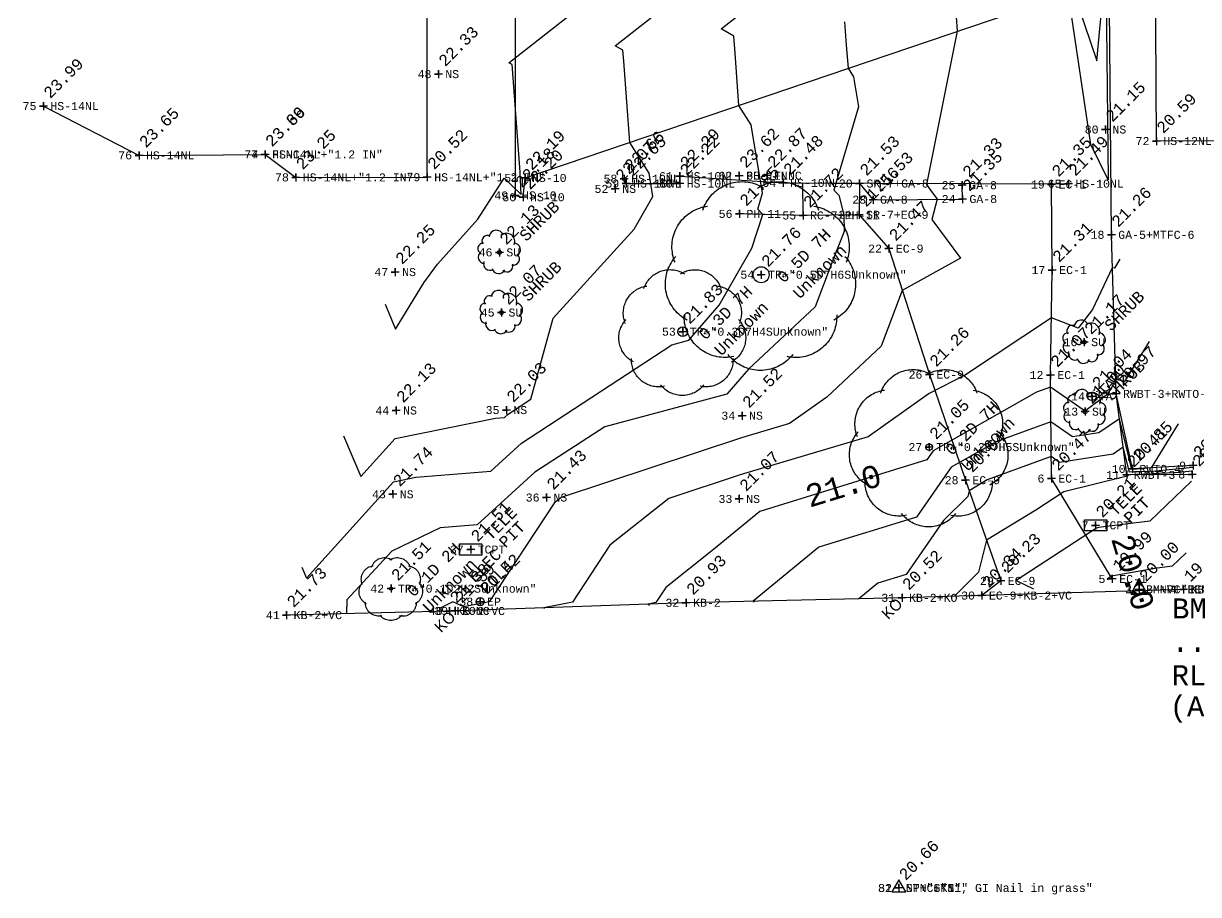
# Model space of a CAD drawing. Extents: x 473 to 674, y 500 to 672.
# Drawn here: x 472.66 to 509.36, y 499.8 to 526.99 of the extents above; entities that cross this region are included whole.
import ezdxf
from ezdxf.enums import TextEntityAlignment as Align

# ---------------------------------------------------------------- set-up
doc = ezdxf.new("R2010")
doc.units = 0
for name, color, linetype in [('1', 7, 'CONTINUOUS'), ('11', 7, 'CONTINUOUS'), ('18', 7, 'CONTINUOUS'), ('2', 7, 'CONTINUOUS'), ('3', 7, 'CONTINUOUS'), ('36', 7, 'CONTINUOUS'), ('37', 7, 'CONTINUOUS'), ('38', 7, 'CONTINUOUS'), ('4', 7, 'CONTINUOUS'), ('40', 7, 'CONTINUOUS'), ('41', 7, 'CONTINUOUS'), ('42', 7, 'CONTINUOUS'), ('46', 7, 'CONTINUOUS'), ('47', 7, 'CONTINUOUS'), ('5', 7, 'CONTINUOUS'), ('51', 7, 'CONTINUOUS'), ('52', 7, 'CONTINUOUS'), ('53', 7, 'CONTINUOUS'), ('55', 7, 'CONTINUOUS'), ('6', 7, 'CONTINUOUS'), ('60', 7, 'CONTINUOUS'), ('61', 7, 'CONTINUOUS')]:
    doc.layers.add(name, color=color, linetype=linetype)
doc.styles.add('MONOTXT', font='MONOTXT', dxfattribs={"height": 0.2})
doc.styles.add('txt', font='TXT', dxfattribs={"height": 0.2})

# ---------------------------------------------------------------- blocks, each defined once
blk = doc.blocks.new('STN')
at = {"layer": '4', "color": 7, "linetype": 'CONTINUOUS'}
blk.add_lwpolyline([(-0.223, -0.125), (0.223, -0.125), (0, 0.249)], close=True, dxfattribs=at)
blk.add_point((0, 0.019), dxfattribs=at)
blk = doc.blocks.new('*O15')
at = {"layer": '51', "color": 30, "linetype": 'CONTINUOUS'}
for p, q in [((-0.25, -0.244), (0, 0.245)), ((0.25, -0.244), (0, 0.245)), ((-0.25, -0.244), (0.25, -0.244)), ((-0.169, -0.192), (-0.168, -0.192))]:
    blk.add_line(p, q, dxfattribs=at)
for points in [[(0.001, 0.226), (0.103, 0.025), (0.055, 0.052), (-0.001, 0.063), (-0.045, 0.054), (-0.079, 0.042), (-0.109, 0.021), (-0.002, 0.226)], [(-0.001, 0.205), (0.085, 0.049), (0.05, 0.061), (0.013, 0.066), (-0.028, 0.059), (-0.05, 0.056), (-0.088, 0.046), (-0.075, 0.078), (-0.002, 0.204)], [(-0.002, 0.188), (0.068, 0.064), (0.041, 0.069), (0.002, 0.07), (-0.054, 0.062), (-0.075, 0.058), (-0.004, 0.187)], [(-0.002, 0.167), (0.05, 0.076), (-0.005, 0.078), (-0.056, 0.067), (-0.006, 0.168)], [(-0.004, 0.152), (0.037, 0.085), (-0.003, 0.085), (-0.041, 0.077), (-0.005, 0.149)], [(-0.001, 0.131), (0.017, 0.095), (-0.021, 0.091), (-0.003, 0.133)], [(-0.003, 0.116), (0.004, 0.107), (-0.005, 0.105), (-0.004, 0.114)], [(-0.069, -0.237), (-0.235, -0.236), (-0.157, -0.074), (-0.159, -0.12), (-0.145, -0.16), (-0.116, -0.203), (-0.068, -0.234)], [(-0.094, -0.23), (-0.219, -0.225), (-0.167, -0.107), (-0.162, -0.132), (-0.145, -0.169), (-0.129, -0.197), (-0.097, -0.228)], [(-0.119, -0.219), (-0.204, -0.215), (-0.171, -0.135), (-0.156, -0.168), (-0.121, -0.215)], [(-0.169, -0.156), (-0.189, -0.205), (-0.141, -0.213), (-0.168, -0.158)], [(-0.169, -0.178), (-0.175, -0.195), (-0.158, -0.202), (-0.168, -0.179)], [(0.155, -0.079), (0.235, -0.235), (0.062, -0.238), (0.107, -0.21), (0.146, -0.153), (0.158, -0.09)], [(0.217, -0.225), (0.092, -0.229), (0.12, -0.206), (0.153, -0.157), (0.158, -0.111), (0.218, -0.222)], [(0.201, -0.217), (0.116, -0.222), (0.135, -0.202), (0.149, -0.17), (0.164, -0.139), (0.206, -0.219)], [(0.166, -0.161), (0.189, -0.209), (0.141, -0.209), (0.163, -0.162)], [(0.165, -0.179), (0.175, -0.2), (0.153, -0.2), (0.162, -0.183)], [(0.166, -0.192), (0.168, -0.195), (0.163, -0.194), (0.164, -0.192)]]:
    blk.add_lwpolyline(points, dxfattribs=at)
blk.add_circle((0.001, -0.094), 0.15, dxfattribs=at)
blk = doc.blocks.new('*O16')
at = {"layer": '51', "color": 30, "linetype": 'CONTINUOUS', "style": 'MONOTXT'}
for s, p in [('BM ', (-2.447, 0.732)), ('RL ', (-2.46, -1.355))]:
    blk.add_text(s, height=0.625, dxfattribs=at).set_placement(p)
for tag in ['TAG00', 'TAG10', 'TAG20']:
    blk.add_attdef(tag, (0, 0), '', height=0.625, dxfattribs=at)
blk = doc.blocks.new('BMHT')
at = {"layer": '51', "color": 30, "linetype": 'CONTINUOUS'}
blk.add_blockref('*O15', (-0.001, 0.094), dxfattribs=at)
ref = blk.add_blockref('*O16', (3.479, -1.64), dxfattribs=at)
ref.add_attrib('TAG20', '.............', (1.019, -1.954), dxfattribs={"color": 30, "linetype": 'CONTINUOUS', "height": 0.625, "style": 'MONOTXT'})
at = {"layer": '51', "color": 30, "linetype": 'CONTINUOUS', "style": 'MONOTXT'}
blk.add_text('(ASSUMED)', height=0.625, dxfattribs=at).set_placement((0.958, -3.964))
blk = doc.blocks.new('TP')
at = {"layer": '53', "color": 5, "linetype": 'CONTINUOUS'}
blk.add_lwpolyline([(-0.35, 0.176), (0.349, 0.176), (0.349, -0.176), (-0.35, -0.176)], close=True, dxfattribs=at)
at = {"layer": '53', "color": 5, "linetype": 'CONTINUOUS', "style": 'MONOTXT'}
for s, p in [('TELE', (0.624, 0.262)), ('PIT', (1.09, 0.03))]:
    blk.add_text(s, height=0.35, rotation=45, dxfattribs=at).set_placement(p)
blk = doc.blocks.new('*O19')
at = {"layer": '18', "color": 3, "linetype": 'CONTINUOUS'}
blk.add_circle((0.008733, -0.014351), 0.06, dxfattribs=at)
for centre, radius, start, end in [((-0.358447, 0.33607), 0.177891, 63.138222, 208.481331), ((-0.089058, 0.455001), 0.223949, 18.5271, 174.594381), ((0.224454, 0.316643), 0.265509, 337.829442, 129.073458), ((-0.499977, 0.108022), 0.16679, 84.886172, 246.468386), ((0.455563, 0.066152), 0.212249, 297.993031, 89.448886), ((-0.462107, -0.16199), 0.192737, 128.406394, 271.990853), ((-0.282029, -0.364834), 0.20853, 162.463739, 299.943144), ((0.441369, -0.217673), 0.194678, 257.957975, 48.796522), ((-0.013806, -0.466964), 0.209392, 194.933031, 334.409214), ((0.242599, -0.433082), 0.191464, 229.476608, 15.547208)]:
    blk.add_arc(centre, radius, start, end, dxfattribs=at)
blk = doc.blocks.new('SU')
at = {"layer": '18', "color": 3, "linetype": 'CONTINUOUS'}
blk.add_blockref('*O19', (-0.009, 0.014), dxfattribs=at)
at = {"layer": '46', "color": 3, "linetype": 'CONTINUOUS', "style": 'MONOTXT'}
blk.add_text('SHRUB', height=0.35, rotation=45, dxfattribs=at).set_placement((0.714256, 0.443744), align=Align.MIDDLE_LEFT)
blk = doc.blocks.new('TAP')
at = {"layer": '52', "color": 54, "linetype": 'CONTINUOUS'}
blk.add_circle((-0.000122, 0.000291), 0.13248, dxfattribs=at)
at = {"layer": '52', "color": 54, "linetype": 'CONTINUOUS', "style": 'MONOTXT'}
blk.add_text('TAP', height=0.32, rotation=47.666419, dxfattribs=at).set_placement((0.271722, 0.083751), align=Align.MIDDLE_LEFT)
blk = doc.blocks.new('TREE')
at = {"layer": '11', "color": 7, "linetype": 'CONTINUOUS'}
for points in [[(-0.30376, 0.336038, -0.050663), (-0.286511, 0.375565, -0.050652), (-0.261664, 0.41082, -0.050649), (-0.230236, 0.440361, -0.050655), (-0.193512, 0.462979, -0.050667), (-0.152996, 0.477748, -0.050685), (-0.110344, 0.484064, -0.050705), (-0.067302, 0.481669, -0.050724), (-0.025632, 0.470661, -0.05074), (0.012963, 0.45149, -0.05074)], [(-0.018469, 0.451129, -0.050659), (0.020141, 0.470347, -0.050675), (0.06182, 0.481405, -0.050694), (0.104864, 0.483852, -0.050714), (0.14751, 0.477587, -0.050732), (0.188015, 0.462867, -0.050744), (0.224721, 0.440294, -0.05075), (0.256126, 0.410791, -0.050747), (0.280945, 0.375566, -0.050736), (0.298163, 0.33606, -0.050736)], [(-0.448509, 0.064566, -0.050727), (-0.460692, 0.105907, -0.050708), (-0.464304, 0.148863, -0.050688), (-0.459197, 0.191675, -0.050669), (-0.44558, 0.232592, -0.050656), (-0.42401, 0.26994, -0.05065), (-0.395369, 0.302191, -0.050651), (-0.36083, 0.328024, -0.050661), (-0.321806, 0.346384, -0.050677), (-0.279893, 0.356519, -0.050677)], [(0.273873, 0.355987, -0.050722), (0.315777, 0.345903, -0.050738), (0.354787, 0.32759, -0.050748), (0.389305, 0.301798, -0.05075), (0.41792, 0.269582, -0.050743), (0.439461, 0.23226, -0.05073), (0.453046, 0.19136, -0.050711), (0.458119, 0.148553, -0.050691), (0.454473, 0.105594, -0.050672), (0.442258, 0.064238, -0.050672)], [(-0.384987, -0.236263, -0.050746), (-0.420901, -0.212451, -0.05075), (-0.451282, -0.181894, -0.050746), (-0.474886, -0.145843, -0.050734), (-0.490746, -0.105772, -0.050717), (-0.498216, -0.063321, -0.050697), (-0.496988, -0.020226, -0.050677), (-0.487113, 0.021748, -0.050661), (-0.468995, 0.060885, -0.050651), (-0.443376, 0.095583, -0.050651)], [(0.436475, 0.095129, -0.050748), (0.462067, 0.060462, -0.050738), (0.480154, 0.021347, -0.050722), (0.489996, -0.020616, -0.050702), (0.49119, -0.063709, -0.050682), (0.483687, -0.106169, -0.050665), (0.467794, -0.146259, -0.050653), (0.444162, -0.182339, -0.050649), (0.413757, -0.212932, -0.050653), (0.377824, -0.236787, -0.050653)], [(-0.142916, -0.425687, -0.050688), (-0.185757, -0.430546, -0.050708), (-0.228691, -0.426687, -0.050727), (-0.269961, -0.414265, -0.050742), (-0.307879, -0.393789, -0.050749), (-0.340892, -0.366098, -0.050749), (-0.367651, -0.332325, -0.05074), (-0.387061, -0.29385, -0.050725), (-0.398327, -0.252248, -0.050706), (-0.400988, -0.209223, -0.050706)], [(0.393255, -0.209386, -0.050693), (0.39056, -0.252415, -0.050674), (0.379261, -0.29403, -0.050659), (0.359821, -0.332528, -0.050651), (0.333035, -0.366335, -0.05065), (0.299999, -0.394065, -0.050657), (0.262065, -0.414587, -0.050672), (0.220786, -0.427058, -0.05069), (0.177849, -0.43097, -0.050711), (0.135012, -0.426162, -0.050711)], [(0.164435, -0.415072, -0.050649), (0.134714, -0.446329, -0.050652), (0.099316, -0.470972, -0.050663), (0.05969, -0.487993, -0.05068), (0.017458, -0.496694, -0.050699), (-0.025653, -0.49672, -0.050719), (-0.067878, -0.48807, -0.050736), (-0.10749, -0.471097, -0.050747), (-0.142868, -0.446497, -0.05075), (-0.172565, -0.415276, -0.05075)]]:
    blk.add_lwpolyline(points, format="xyb", dxfattribs=at)
blk = doc.blocks.new('KO')
at = {"layer": '41', "color": 7, "linetype": 'CONTINUOUS', "style": 'txt'}
blk.add_text('KO', height=0.35, rotation=45, dxfattribs=at).set_placement((-0.553744, -0.576256), align=Align.MIDDLE_LEFT)
blk = doc.blocks.new('EP')
at = {"layer": '55', "color": 2, "linetype": 'CONTINUOUS'}
blk.add_circle((-0.000471, 0.000336), 0.128, dxfattribs=at)
at = {"layer": '55', "color": 2, "linetype": 'CONTINUOUS', "style": 'MONOTXT'}
for s, p in [('ELEC', (-0.163, 0.581)), ('POLE', (0.199, 0.218))]:
    blk.add_text(s, height=0.35, rotation=45, dxfattribs=at).set_placement(p)

msp = doc.modelspace()

# ---------------------------------------------------------------- linework, layer by layer
at = {"layer": '2', "color": 3, "linetype": 'CONTINUOUS'}
for points in [[(485.742, 525.406), (485.492, 525.406), (485.617, 525.406), (485.617, 525.531), (485.617, 525.281)], [(506.581, 523.676), (506.331, 523.676), (506.456, 523.676), (506.456, 523.801), (506.456, 523.551)], [(488.45, 522.164), (488.2, 522.164), (488.325, 522.164), (488.325, 522.289), (488.325, 522.039)], [(491.269, 521.823), (491.019, 521.823), (491.144, 521.823), (491.144, 521.948), (491.144, 521.698)], [(498.9, 521.991), (498.65, 521.991), (498.775, 521.991), (498.775, 522.116), (498.775, 521.866)], [(502.109, 521.938), (501.859, 521.938), (501.984, 521.938), (501.984, 522.063), (501.984, 521.813)], [(504.899, 521.96), (504.649, 521.96), (504.774, 521.96), (504.774, 522.085), (504.774, 521.835)], [(488.139, 521.619), (487.889, 521.619), (488.014, 521.619), (488.014, 521.744), (488.014, 521.494)], [(488.389, 521.562), (488.139, 521.562), (488.264, 521.562), (488.264, 521.687), (488.264, 521.437)], [(499.32, 521.486), (499.07, 521.486), (499.195, 521.486), (499.195, 521.611), (499.195, 521.361)], [(502.113, 521.506), (501.863, 521.506), (501.988, 521.506), (501.988, 521.631), (501.988, 521.381)], [(495.147, 521.043), (494.897, 521.043), (495.022, 521.043), (495.022, 521.168), (495.022, 520.918)], [(497.135, 520.994), (496.885, 520.994), (497.01, 520.994), (497.01, 521.119), (497.01, 520.869)], [(498.888, 521.015), (498.638, 521.015), (498.763, 521.015), (498.763, 521.14), (498.763, 520.89)], [(506.764, 520.389), (506.514, 520.389), (506.639, 520.389), (506.639, 520.514), (506.639, 520.264)], [(487.648, 519.841), (487.398, 519.841), (487.523, 519.841), (487.523, 519.966), (487.523, 519.716)], [(499.815, 519.958), (499.565, 519.958), (499.69, 519.958), (499.69, 520.083), (499.69, 519.833)], [(504.918, 519.289), (504.668, 519.289), (504.793, 519.289), (504.793, 519.414), (504.793, 519.164)], [(484.394, 519.227), (484.144, 519.227), (484.269, 519.227), (484.269, 519.352), (484.269, 519.102)], [(495.825, 519.144), (495.575, 519.144), (495.7, 519.144), (495.7, 519.269), (495.7, 519.019)], [(487.716, 517.962), (487.466, 517.962), (487.591, 517.962), (487.591, 518.087), (487.591, 517.837)], [(493.376, 517.365), (493.126, 517.365), (493.251, 517.365), (493.251, 517.49), (493.251, 517.24)], [(505.919, 517.038), (505.669, 517.038), (505.794, 517.038), (505.794, 517.163), (505.794, 516.913)], [(501.079, 516.025), (500.829, 516.025), (500.954, 516.025), (500.954, 516.15), (500.954, 515.9)], [(504.859, 516.013), (504.609, 516.013), (504.734, 516.013), (504.734, 516.138), (504.734, 515.888)], [(506.156, 515.345), (505.906, 515.345), (506.031, 515.345), (506.031, 515.47), (506.031, 515.22)], [(506.911, 515.424), (506.661, 515.424), (506.786, 515.424), (506.786, 515.549), (506.786, 515.299)], [(484.424, 514.905), (484.174, 514.905), (484.299, 514.905), (484.299, 515.03), (484.299, 514.78)], [(487.867, 514.918), (487.617, 514.918), (487.742, 514.918), (487.742, 515.043), (487.742, 514.793)], [(505.943, 514.869), (505.693, 514.869), (505.818, 514.869), (505.818, 514.994), (505.818, 514.744)], [(495.231, 514.743), (494.981, 514.743), (495.106, 514.743), (495.106, 514.868), (495.106, 514.618)], [(501.076, 513.761), (500.826, 513.761), (500.951, 513.761), (500.951, 513.886), (500.951, 513.636)], [(507.426, 513.082), (507.176, 513.082), (507.301, 513.082), (507.301, 513.207), (507.301, 512.957)], [(509.315, 513.183), (509.065, 513.183), (509.19, 513.183), (509.19, 513.308), (509.19, 513.058)], [(502.207, 512.729), (501.957, 512.729), (502.082, 512.729), (502.082, 512.854), (502.082, 512.604)], [(504.89, 512.78), (504.64, 512.78), (504.765, 512.78), (504.765, 512.905), (504.765, 512.655)], [(507.247, 512.894), (506.997, 512.894), (507.122, 512.894), (507.122, 513.019), (507.122, 512.769)], [(509.288, 512.908), (509.038, 512.908), (509.163, 512.908), (509.163, 513.033), (509.163, 512.783)], [(484.32, 512.289), (484.07, 512.289), (484.195, 512.289), (484.195, 512.414), (484.195, 512.164)], [(489.12, 512.188), (488.87, 512.188), (488.995, 512.188), (488.995, 512.313), (488.995, 512.063)], [(495.142, 512.143), (494.892, 512.143), (495.017, 512.143), (495.017, 512.268), (495.017, 512.018)], [(506.271, 511.32), (506.021, 511.32), (506.146, 511.32), (506.146, 511.445), (506.146, 511.195)], [(486.752, 510.564), (486.502, 510.564), (486.627, 510.564), (486.627, 510.689), (486.627, 510.439)], [(484.263, 509.344), (484.013, 509.344), (484.138, 509.344), (484.138, 509.469), (484.138, 509.219)], [(503.309, 509.586), (503.059, 509.586), (503.184, 509.586), (503.184, 509.711), (503.184, 509.461)], [(506.794, 509.646), (506.544, 509.646), (506.669, 509.646), (506.669, 509.771), (506.669, 509.521)], [(500.226, 509.057), (499.976, 509.057), (500.101, 509.057), (500.101, 509.182), (500.101, 508.932)], [(502.721, 509.128), (502.471, 509.128), (502.596, 509.128), (502.596, 509.253), (502.596, 509.003)], [(509.019, 509.317), (508.769, 509.317), (508.894, 509.317), (508.894, 509.442), (508.894, 509.192)], [(486.094, 508.645), (485.844, 508.645), (485.969, 508.645), (485.969, 508.77), (485.969, 508.52)], [(487.047, 508.935), (486.797, 508.935), (486.922, 508.935), (486.922, 509.06), (486.922, 508.81)], [(493.483, 508.903), (493.233, 508.903), (493.358, 508.903), (493.358, 509.028), (493.358, 508.778)], [(481.003, 508.517), (480.753, 508.517), (480.878, 508.517), (480.878, 508.642), (480.878, 508.392)], [(500.125, 500), (499.875, 500), (500, 500), (500, 500.125), (500, 499.875)]]:
    msp.add_lwpolyline(points, dxfattribs=at)
at = {"layer": '3', "color": 7, "linetype": 'CONTINUOUS'}
for points in [[(480.33, 522.899), (480.08, 522.899), (480.205, 522.899), (480.205, 523.024), (480.205, 522.774)], [(496.012, 522.236), (495.762, 522.236), (495.887, 522.236), (495.887, 522.361), (495.887, 522.111)], [(507.629, 509.321), (507.379, 509.321), (507.504, 509.321), (507.504, 509.446), (507.504, 509.196)], [(486.263, 508.648), (486.013, 508.648), (486.138, 508.648), (486.138, 508.773), (486.138, 508.523)], [(500.125, 500), (499.875, 500), (500, 500), (500, 500.125), (500, 499.875)]]:
    msp.add_lwpolyline(points, dxfattribs=at)
at = {"layer": '37', "color": 6, "linetype": 'CONTINUOUS'}
for points in [[(506.669, 509.646), (504.765, 512.78), (504.734, 516.013), (504.793, 519.289), (504.774, 521.96)], [(498.763, 521.015), (499.69, 519.958), (500.954, 516.025), (502.082, 512.729), (503.184, 509.586), (502.596, 509.128)]]:
    msp.add_lwpolyline(points, dxfattribs=at)
at = {"layer": '38', "color": 7, "linetype": 'CONTINUOUS'}
for points in [[(488.014, 521.619), (488.264, 521.562), (488.325, 522.164), (505.383, 527.954), (501.873, 528.009), (498.096, 531.03), (494.832, 531.066), (494.717, 536.325), (488.007, 536.225), (488.014, 521.619)], [(526.3, 527.399), (515.048, 524.547), (512.21, 523.328), (508.046, 523.316), (507.98, 535.967)], [(473.279, 524.408), (476.266, 522.87), (480.205, 522.898), (481.164, 522.182), (485.271, 522.187), (485.263, 534.718)], [(491.424, 522.14), (491.485, 521.99), (493.155, 521.988), (493.157, 522.222), (496.386, 522.01), (505.298, 521.984)]]:
    msp.add_lwpolyline(points, dxfattribs=at)
at = {"layer": '4', "color": 7, "linetype": 'CONTINUOUS'}
for points in [[(473.404, 524.408), (473.154, 524.408), (473.279, 524.408), (473.279, 524.533), (473.279, 524.283)], [(508.171, 523.316), (507.921, 523.316), (508.046, 523.316), (508.046, 523.441), (508.046, 523.191)], [(476.391, 522.87), (476.141, 522.87), (476.266, 522.87), (476.266, 522.995), (476.266, 522.745)], [(480.33, 522.898), (480.08, 522.898), (480.205, 522.898), (480.205, 523.023), (480.205, 522.773)], [(481.289, 522.182), (481.039, 522.182), (481.164, 522.182), (481.164, 522.307), (481.164, 522.057)], [(485.396, 522.187), (485.146, 522.187), (485.271, 522.187), (485.271, 522.312), (485.271, 522.062)], [(493.282, 522.222), (493.032, 522.222), (493.157, 522.222), (493.157, 522.347), (493.157, 522.097)], [(495.137, 522.232), (494.887, 522.232), (495.012, 522.232), (495.012, 522.357), (495.012, 522.107)], [(491.549, 522.14), (491.299, 522.14), (491.424, 522.14), (491.424, 522.265), (491.424, 522.015)], [(491.61, 521.99), (491.36, 521.99), (491.485, 521.99), (491.485, 522.115), (491.485, 521.865)], [(493.28, 521.988), (493.03, 521.988), (493.155, 521.988), (493.155, 522.113), (493.155, 521.863)], [(496.511, 522.01), (496.261, 522.01), (496.386, 522.01), (496.386, 522.135), (496.386, 521.885)], [(505.423, 521.984), (505.173, 521.984), (505.298, 521.984), (505.298, 522.109), (505.298, 521.859)]]:
    msp.add_lwpolyline(points, dxfattribs=at)
at = {"layer": '40', "color": 4, "linetype": 'CONTINUOUS'}
msp.add_line((497.01, 520.994), (495.022, 521.043), dxfattribs=at)
msp.add_lwpolyline([(498.775, 521.991), (498.763, 521.015), (497.01, 520.994), (496.998, 522.012), (498.775, 521.991)], dxfattribs=at)
at = {"layer": '42', "color": 3, "linetype": 'CONTINUOUS'}
msp.add_lwpolyline([(506.639, 520.389), (506.394, 548.858), (504.714, 548.806)], dxfattribs=at)
at = {"layer": '42', "color": 7, "linetype": 'CONTINUOUS'}
for points in [[(509.163, 512.908), (507.122, 512.894), (506.786, 515.424)], [(509.19, 513.183), (507.301, 513.082), (506.786, 515.424)]]:
    msp.add_lwpolyline(points, dxfattribs=at)
at = {"layer": '46', "color": 3, "linetype": 'CONTINUOUS'}
msp.add_line((506.786, 515.424), (506.639, 520.389), dxfattribs=at)
msp.add_lwpolyline([(498.775, 521.991), (499.195, 521.486), (501.988, 521.506), (501.984, 521.938)], dxfattribs=at)
at = {"layer": '46', "color": 204, "linetype": 'CONTINUOUS'}
for centre, radius in [((495.7, 519.144), 0.25), ((493.251, 517.365), 0.15), ((500.951, 513.761), 0.1), ((484.138, 509.344), 0.05)]:
    msp.add_circle(centre, radius, dxfattribs=at)
at = {"layer": '47', "color": 6, "linetype": 'CONTINUOUS'}
msp.add_lwpolyline([(508.894, 509.317), (502.596, 509.128), (500.101, 509.057), (493.358, 508.903), (485.969, 508.645), (480.878, 508.517)], dxfattribs=at)
at = {"layer": '60', "color": 5, "linetype": 'CONTINUOUS'}
for points in [[(481.352, 510.015), (481.498, 509.674), (484.211, 512.681), (484.917, 512.825), (487.254, 513.014), (488.216, 513.886), (492.915, 516.956), (493.441, 517.096), (494.387, 518.19), (495.405, 519.971), (495.756, 521.025), (495.592, 521.187), (495.741, 521.689), (495.39, 523.818), (495.005, 524.431), (494.883, 526.06), (494.842, 526.595), (494.449, 526.82), (498.951, 530.346)], [(505.227, 527.934), (505.187, 527.957), (505.41, 528.095), (506.181, 525.817), (506.462, 528.809), (506.543, 522.105), (506, 523.21), (505.347, 527.604), (505.161, 527.562), (505.209, 527.797), (505.23, 527.902), (505.227, 527.934)], [(501.766, 527.488), (501.821, 526.745), (501.333, 524.3), (500.862, 521.958), (500.994, 521.778), (501.197, 521.5), (501.035, 520.865), (501.93, 519.665), (500.109, 518.654), (499.454, 516.916), (497.754, 515.324), (496.583, 514.495), (495.082, 514.051), (489.449, 512.186), (489.231, 512.012), (487.208, 508.934), (486.411, 508.779), (486.067, 508.932), (485.693, 508.75), (485.689, 508.638)], [(483.951, 518.222), (484.281, 517.447), (485.163, 518.886), (485.587, 519.476), (486.854, 520.878), (487.674, 522.156), (488.206, 521.647), (488.171, 522.348), (487.929, 525.569), (487.919, 525.703), (487.821, 525.759), (489.746, 527.267)], [(498.304, 527.041), (498.359, 526.306), (498.413, 525.588), (498.583, 525.318), (498.737, 524.381), (497.967, 521.788), (498.13, 521.627), (498.287, 521.009), (498.296, 520.498), (497.935, 519.601), (497.386, 518.144), (495.302, 516.192), (494.63, 515.415), (490.813, 514.4), (488.634, 512.976), (486.825, 511.336), (485.671, 511.243), (484.161, 510.51), (482.76, 508.994), (482.747, 508.564)], [(506.907, 519.631), (506.734, 519.345), (506.669, 519.361), (506.052, 518.063), (505.6, 517.475), (504.766, 517.802), (502.078, 516.022), (500.953, 515.433), (499.044, 514.082), (495.043, 512.898), (492.813, 512.16), (490.976, 510.697), (489.808, 508.921), (488.915, 508.748), (488.933, 508.731)], [(508.726, 514.493), (507.888, 513.113), (507.438, 513.069), (507.282, 513.062), (506.889, 514.649), (506.251, 514.213), (505.423, 514.085), (504.748, 514.549), (503.057, 513.936), (501.64, 513.132), (500.556, 511.575), (497.499, 510.636), (495.452, 508.951), (495.483, 508.922)], [(509.184, 513.127), (508.032, 513.014), (507.201, 512.977), (507.007, 513.758), (506.693, 513.543), (505.019, 513.285), (504.758, 513.464), (502.765, 512.742), (502.198, 512.399), (502.154, 512.221), (501.401, 511.466), (500.233, 509.789), (499.344, 509.516), (498.749, 509.026), (498.758, 509.018)], [(509.173, 513.012), (508.625, 512.958), (507.187, 512.894), (507.143, 512.852), (507.092, 512.846), (505.154, 512.37), (504.278, 511.796), (502.737, 510.862), (502.492, 509.86), (501.737, 509.104)], [(509.147, 512.696), (507.839, 511.446), (506.242, 511.25), (506.172, 511.237), (503.668, 509.594), (504.207, 509.333)]]:
    msp.add_lwpolyline(points, dxfattribs=at)
at = {"layer": '60', "color": 1, "linetype": 'CONTINUOUS'}
for points in [[(482.651, 514.118), (483.195, 512.844), (484.264, 514.029), (487.406, 514.669), (487.684, 514.691), (487.798, 514.795), (488.505, 515.257), (489.205, 517.792), (491.738, 520.566), (492.318, 521.587), (492.198, 522.318), (491.597, 523.275), (491.406, 525.815), (491.381, 526.149), (491.135, 526.29), (495.954, 530.065)], [(507.817, 517.062), (507.054, 515.807), (506.773, 515.877), (506.657, 515.634), (506.497, 515.394), (505.837, 514.91), (505.759, 514.931), (504.738, 515.633), (504.299, 515.475), (501.078, 513.646), (500.878, 513.36), (495.654, 511.757), (494.211, 510.569), (492.721, 509.383), (492.409, 508.908), (492.17, 508.862), (492.208, 508.827)], [(508.98, 510.466), (508.535, 510.041), (507.993, 509.974), (506.643, 509.729), (506.513, 509.643), (506.541, 509.63)]]:
    msp.add_lwpolyline(points, dxfattribs=at)

# ---------------------------------------------------------------- block references
at = {"layer": '18', "color": 3, "linetype": 'CONTINUOUS'}
for p in [(487.523, 519.841), (487.591, 517.962), (505.794, 517.038), (505.818, 514.869)]:
    msp.add_blockref('SU', p, dxfattribs=at)
at = {"layer": '4', "color": 7, "linetype": 'CONTINUOUS'}
msp.add_blockref('STN', (500, 500), dxfattribs=at)
msp.add_blockref('STN', (500, 500), dxfattribs=at)
at = {"layer": '41', "color": 7, "linetype": 'CONTINUOUS'}
for p in [(500.101, 509.057), (486.138, 508.648)]:
    msp.add_blockref('KO', p, dxfattribs=at)
at = {"layer": '46', "color": 7, "linetype": 'CONTINUOUS'}
for p, xscale, yscale in [((495.7, 519.144), 6, 6), ((493.251, 517.365), 4, 4), ((500.951, 513.761), 5, 5), ((484.138, 509.344), 2, 2)]:
    msp.add_blockref('TREE', p, dxfattribs=dict(at, xscale=xscale, yscale=yscale))
at = {"layer": '51', "color": 7, "linetype": 'CONTINUOUS'}
for p in [(507.504, 509.323), (507.504, 509.321)]:
    msp.add_blockref('BMHT', p, dxfattribs=at)
at = {"layer": '52', "color": 54, "linetype": 'CONTINUOUS'}
msp.add_blockref('TAP', (506.031, 515.345), dxfattribs=at)
at = {"layer": '53', "color": 5, "linetype": 'CONTINUOUS'}
for p in [(506.146, 511.32), (486.627, 510.564)]:
    msp.add_blockref('TP', p, dxfattribs=at)
at = {"layer": '55', "color": 2, "linetype": 'CONTINUOUS'}
msp.add_blockref('EP', (486.922, 508.935), dxfattribs=at)

# ---------------------------------------------------------------- texts
at = {"layer": '1', "color": 3, "linetype": 'CONTINUOUS', "style": 'MONOTXT'}
for s, p in [(' 22.33  ', (485.617, 525.406)), (' 21.15  ', (506.456, 523.676)), (' 22.19  ', (488.325, 522.164)), (' 21.53  ', (498.775, 521.991)), (' 21.33  ', (501.984, 521.938)), (' 21.35  ', (504.774, 521.96)), (' 22.18  ', (488.014, 521.619)), (' 22.20  ', (488.264, 521.562)), (' 22.07  ', (491.144, 521.823)), (' 21.53  ', (499.195, 521.486)), (' 21.35  ', (501.988, 521.506)), (' 21.85  ', (495.022, 521.043)), (' 21.72  ', (497.01, 520.994)), (' 21.56  ', (498.763, 521.015)), (' 21.26  ', (506.639, 520.389)), (' 22.13  ', (487.523, 519.841)), (' 21.47  ', (499.69, 519.958)), (' 22.25  ', (484.269, 519.227)), (' 21.76  ', (495.7, 519.144)), (' 21.31  ', (504.793, 519.289)), (' 22.07  ', (487.591, 517.962)), (' 21.83  ', (493.251, 517.365)), (' 21.17  ', (505.794, 517.038)), (' 21.26  ', (500.954, 516.025)), (' 21.07  ', (504.734, 516.013)), (' 21.04  ', (506.031, 515.345)), (' 20.97  ', (506.786, 515.424)), (' 22.13  ', (484.299, 514.905)), (' 22.03  ', (487.742, 514.918)), (' 21.52  ', (495.106, 514.743)), (' 21.00  ', (505.818, 514.869)), (' 21.05  ', (500.951, 513.761)), (' 20.70  ', (509.19, 513.183)), (' 20.47  ', (504.765, 512.78)), (' 20.41  ', (507.122, 512.894)), (' 20.85  ', (507.301, 513.082)), (' 20.22  ', (509.163, 512.908)), (' 20.64  ', (502.082, 512.729)), (' 21.74  ', (484.195, 512.289)), (' 21.43  ', (488.995, 512.188)), (' 21.07  ', (495.017, 512.143)), (' 20.21  ', (506.146, 511.32)), (' 21.51  ', (486.627, 510.564)), (' 20.23  ', (503.184, 509.586)), (' 19.99  ', (506.669, 509.646)), (' 21.51  ', (484.138, 509.344)), (' 20.34  ', (502.596, 509.128)), (' 19.90  ', (508.894, 509.317)), (' 21.42  ', (486.922, 508.935)), (' 20.93  ', (493.358, 508.903)), (' 20.52  ', (500.101, 509.057)), (' 21.73  ', (480.878, 508.517)), (' 21.38  ', (485.969, 508.645)), (' 20.66  ', (500, 500))]:
    msp.add_text(s, height=0.35, rotation=45, dxfattribs=at).set_placement(p)
at = {"layer": '3', "color": 7, "linetype": 'CONTINUOUS', "style": 'MONOTXT'}
for s, p in [(' 23.69  ', (480.205, 522.899)), (' 22.87  ', (495.887, 522.236)), (' 20.00  ', (507.504, 509.321)), (' 21.39  ', (486.138, 508.648)), (' 20.66  ', (500, 500))]:
    msp.add_text(s, height=0.35, rotation=45, dxfattribs=at).set_placement(p)
at = {"layer": '36', "color": 3, "linetype": 'CONTINUOUS', "style": 'MONOTXT'}
for s, p in [(' 0.5D 7H ', (496.194, 518.649)), (' Unknown', (496.689, 518.154)), (' 0.3D 7H ', (493.745, 516.87)), (' Unknown', (494.24, 516.375)), (' 0.2D 7H ', (501.445, 513.267)), (' Unknown', (501.94, 512.772)), (' 0.1D 2H ', (484.632, 508.849)), (' Unknown', (485.127, 508.354))]:
    msp.add_text(s, height=0.35, rotation=45, dxfattribs=at).set_placement(p)
at = {"layer": '4', "color": 7, "linetype": 'CONTINUOUS', "style": 'MONOTXT'}
for s, p in [(' 23.99  ', (473.279, 524.408)), (' 20.59  ', (508.046, 523.316)), (' 23.65  ', (476.266, 522.87)), (' 23.36  ', (480.205, 522.898)), (' 23.25  ', (481.164, 522.182)), (' 20.52  ', (485.271, 522.187)), (' 22.66  ', (491.424, 522.14)), (' 22.65  ', (491.485, 521.99)), (' 22.22  ', (493.155, 521.988)), (' 22.29  ', (493.157, 522.222)), (' 23.62  ', (495.012, 522.232)), (' 21.48  ', (496.386, 522.01)), (' 21.49  ', (505.298, 521.984))]:
    msp.add_text(s, height=0.35, rotation=45, dxfattribs=at).set_placement(p)
at = {"layer": '5', "color": 1, "linetype": 'CONTINUOUS', "style": 'MONOTXT'}
for s, p in [(' NS', (485.617, 525.406)), (' HS-14NL', (473.279, 524.408)), (' NS', (506.456, 523.676)), (' HS-12NL', (508.046, 523.316)), (' HS-14NL+"1.2 IN"', (480.205, 522.898)), (' HS-14NL', (476.266, 522.87)), (' FLNC', (480.205, 522.899)), (' HS-14NL+"1.2 IN"', (481.164, 522.182)), (' HS-14NL+"1.2 IN"', (485.271, 522.187)), (' HS-10NL', (493.157, 522.222)), (' PH-11NL', (495.012, 522.232)), (' FLNC', (495.887, 522.236)), (' HS-10', (488.325, 522.164)), (' NS', (491.144, 521.823)), (' HS-10NL', (491.424, 522.14)), (' HS-10NL', (491.485, 521.99)), (' HS-10NL', (493.155, 521.988)), (' HS-10NL', (496.386, 522.01)), (' SR-7+GA-8', (498.775, 521.991)), (' GA-8', (501.984, 521.938)), (' EC-1', (504.774, 521.96)), (' HS-10NL', (505.298, 521.984)), (' HS-10', (488.014, 521.619)), (' HS-10', (488.264, 521.562)), (' GA-8', (499.195, 521.486)), (' GA-8', (501.988, 521.506)), (' PH-11', (495.022, 521.043)), (' RC-7+PH-11', (497.01, 520.994)), (' SR-7+EC-9', (498.763, 521.015)), (' GA-5+MTFC-6', (506.639, 520.389)), (' SU', (487.523, 519.841)), (' EC-9', (499.69, 519.958)), (' EC-1', (504.793, 519.289)), (' NS', (484.269, 519.227)), (' TR+"0.5D7H6SUnknown"', (495.7, 519.144)), (' SU', (487.591, 517.962)), (' TR+"0.3D7H4SUnknown"', (493.251, 517.365)), (' SU', (505.794, 517.038)), (' EC-9', (500.954, 516.025)), (' EC-1', (504.734, 516.013)), (' TA', (506.031, 515.345)), (' RWBT-3+RWTO-4+GA-5', (506.786, 515.424)), (' NS', (484.299, 514.905)), (' NS', (487.742, 514.918)), (' SU', (505.818, 514.869)), (' NS', (495.106, 514.743)), (' TR+"0.2D7H5SUnknown"', (500.951, 513.761)), (' RWTO-4', (507.301, 513.082)), (' EC-9', (502.082, 512.729)), (' EC-1', (504.765, 512.78)), (' RWBT-3', (507.122, 512.894)), (' NS', (484.195, 512.289)), (' NS', (488.995, 512.188)), (' NS', (495.017, 512.143)), (' TCPT', (506.146, 511.32)), (' TCPT', (486.627, 510.564)), (' TR+"0.1D2H2SUnknown"', (484.138, 509.344)), (' EC-9', (503.184, 509.586)), (' EC-1', (506.669, 509.646)), (' BMNP+"REMOTE"', (507.504, 509.323)), (' BM+VC+EC-1NC+"42"', (507.504, 509.321)), (' KB-2+KO', (500.101, 509.057)), (' EC-9+KB-2+VC', (502.596, 509.128)), (' KB-2', (508.894, 509.317)), (' KB-2+VC', (485.969, 508.645)), (' KONC', (486.138, 508.648)), (' EP', (486.922, 508.935)), (' KB-2', (493.358, 508.903)), (' KB-2+VC', (480.878, 508.517)), (' ST+"STN1, GI Nail in grass"', (500, 500)), (' STNC+"1"', (500, 500)), (' NP+"CKS1"', (500.002, 500))]:
    msp.add_text(s, height=0.25, dxfattribs=at).set_placement(p, align=Align.MIDDLE_LEFT)
at = {"layer": '6', "color": 2, "linetype": 'CONTINUOUS', "style": 'MONOTXT'}
for s, p in [('48 ', (485.617, 525.406)), ('75 ', (473.279, 524.408)), ('80 ', (506.456, 523.676)), ('72 ', (508.046, 523.316)), ('76 ', (476.266, 522.87)), ('74 ', (480.205, 522.899)), ('77 ', (480.205, 522.898)), ('78 ', (481.164, 522.182)), ('79 ', (485.271, 522.187)), ('61 ', (493.157, 522.222)), ('62 ', (495.012, 522.232)), ('63 ', (495.887, 522.236)), ('51 ', (488.325, 522.164)), ('52 ', (491.144, 521.823)), ('58 ', (491.424, 522.14)), ('59 ', (491.485, 521.99)), ('60 ', (493.155, 521.988)), ('64 ', (496.386, 522.01)), ('20 ', (498.775, 521.991)), ('25 ', (501.984, 521.938)), ('19 ', (504.774, 521.96)), ('65 ', (505.298, 521.984)), ('49 ', (488.014, 521.619)), ('50 ', (488.264, 521.562)), ('23 ', (499.195, 521.486)), ('24 ', (501.988, 521.506)), ('56 ', (495.022, 521.043)), ('55 ', (497.01, 520.994)), ('21 ', (498.763, 521.015)), ('18 ', (506.639, 520.389)), ('46 ', (487.523, 519.841)), ('22 ', (499.69, 519.958)), ('17 ', (504.793, 519.289)), ('47 ', (484.269, 519.227)), ('54 ', (495.7, 519.144)), ('45 ', (487.591, 517.962)), ('53 ', (493.251, 517.365)), ('16 ', (505.794, 517.038)), ('26 ', (500.954, 516.025)), ('12 ', (504.734, 516.013)), ('14 ', (506.031, 515.345)), ('15 ', (506.786, 515.424)), ('44 ', (484.299, 514.905)), ('35 ', (487.742, 514.918)), ('13 ', (505.818, 514.869)), ('34 ', (495.106, 514.743)), ('27 ', (500.951, 513.761)), ('10 ', (507.301, 513.082)), ('9 ', (509.19, 513.183)), ('28 ', (502.082, 512.729)), ('6 ', (504.765, 512.78)), ('11 ', (507.122, 512.894)), ('8 ', (509.163, 512.908)), ('43 ', (484.195, 512.289)), ('36 ', (488.995, 512.188)), ('33 ', (495.017, 512.143)), ('7 ', (506.146, 511.32)), ('37 ', (486.627, 510.564)), ('42 ', (484.138, 509.344)), ('29 ', (503.184, 509.586)), ('5 ', (506.669, 509.646)), ('3 ', (507.504, 509.321)), ('31 ', (500.101, 509.057)), ('30 ', (502.596, 509.128)), ('1 ', (507.504, 509.323)), ('4 ', (508.894, 509.317)), ('40 ', (485.969, 508.645)), ('39 ', (486.138, 508.648)), ('38 ', (486.922, 508.935)), ('32 ', (493.358, 508.903)), ('41 ', (480.878, 508.517)), ('S1 ', (500, 500)), ('82 ', (500.002, 500)), ('2 ', (500, 500))]:
    msp.add_text(s, height=0.25, dxfattribs=at).set_placement(p, align=Align.MIDDLE_RIGHT)
at = {"layer": '61', "color": 7, "linetype": 'CONTINUOUS', "style": 'MONOTXT'}
for s, rotation, p in [('21.0', 17.0634, (498.266, 512.559)), ('20.0', 287.208, (507.317, 509.852))]:
    msp.add_text(s, height=0.7, rotation=rotation, dxfattribs=at).set_placement(p, align=Align.MIDDLE)

doc.saveas('drawing.dxf')
